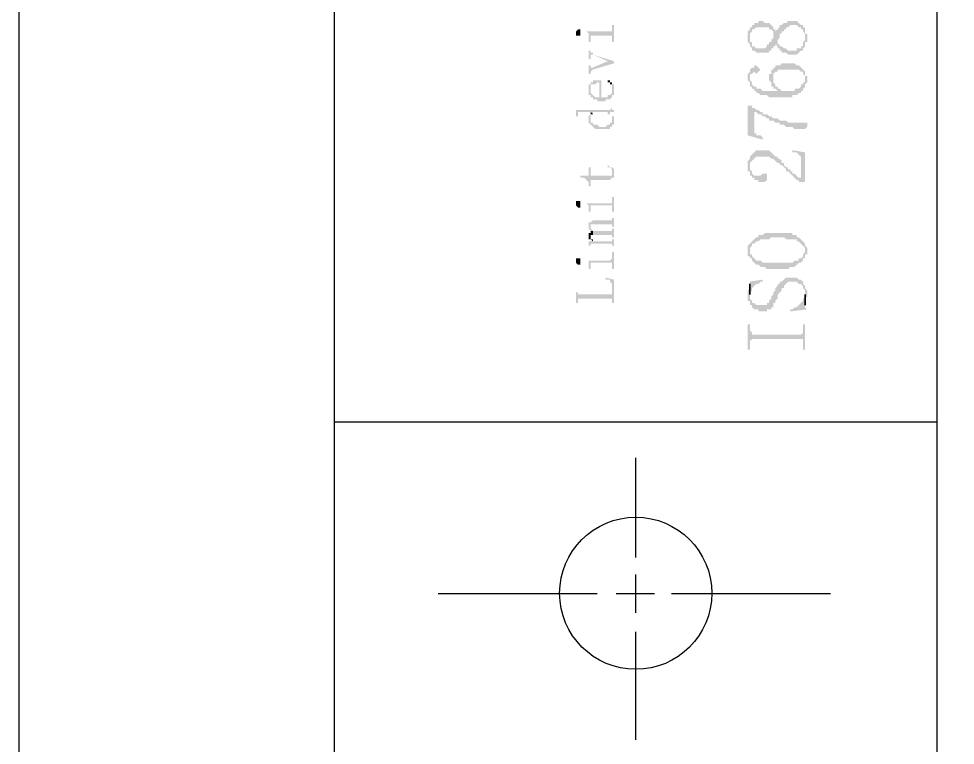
# Model space of a CAD drawing. Header units: millimetres. Extents: x 7018 to 13530, y 4187 to 5692.
# Drawn here: x 10775.36 to 10795.28, y 5137.25 to 5152.71 of the extents above; entities that cross this region are included whole.
import ezdxf

# ---------------------------------------------------------------- set-up
doc = ezdxf.new("R2010")
doc.units = ezdxf.units.MM

msp = doc.modelspace()

# ---------------------------------------------------------------- hatches: boundary and pattern name
at = {"transparency": 33554559}
for points in [[(10790.867, 5152.305), (10790.867, 5152.215), (10790.913, 5152.169), (10790.913, 5152.124), (10790.913, 5152.124), (10790.958, 5152.079), (10790.958, 5152.034), (10791.003, 5152.034), (10791.048, 5151.989), (10791.319, 5151.989), (10791.319, 5152.034), (10791.364, 5152.034), (10791.364, 5152.079), (10791.409, 5152.079), (10791.409, 5152.124), (10791.454, 5152.124), (10791.454, 5152.169), (10791.454, 5152.169), (10791.499, 5152.124), (10791.499, 5152.26), (10791.499, 5152.26), (10791.544, 5152.305), (10791.544, 5152.395), (10791.59, 5152.395), (10791.59, 5152.44), (10791.635, 5152.44), (10791.635, 5152.485), (10791.68, 5152.485), (10791.68, 5152.53), (10791.725, 5152.53), (10791.77, 5152.576), (10791.905, 5152.576), (10791.951, 5152.53), (10791.996, 5152.53), (10791.996, 5152.485), (10792.041, 5152.485), (10792.041, 5152.44), (10792.041, 5152.44), (10792.086, 5152.395), (10792.086, 5152.124), (10792.086, 5152.215), (10792.131, 5152.215), (10792.131, 5152.395), (10792.086, 5152.395), (10792.086, 5152.53), (10792.041, 5152.53), (10792.041, 5152.576), (10791.996, 5152.576), (10791.951, 5152.621), (10791.951, 5152.621), (10791.905, 5152.666), (10791.725, 5152.666), (10791.68, 5152.621), (10791.635, 5152.621), (10791.59, 5152.576), (10791.544, 5152.576), (10791.544, 5152.53), (10791.499, 5152.485), (10791.499, 5152.485), (10791.454, 5152.44), (10791.454, 5152.485), (10791.409, 5152.395), (10791.409, 5152.35), (10791.409, 5152.305), (10791.364, 5152.26), (10791.364, 5152.215), (10791.319, 5152.215), (10791.319, 5152.169), (10791.274, 5152.169), (10791.274, 5152.124), (10791.228, 5152.079), (10791.048, 5152.079), (10791.003, 5152.124), (10790.958, 5152.124), (10790.958, 5152.215), (10790.913, 5152.215), (10790.913, 5152.485), (10790.913, 5152.485), (10790.867, 5152.44), (10790.867, 5152.35)], [(10790.913, 5152.485), (10790.913, 5152.305), (10790.913, 5152.395), (10790.958, 5152.44), (10790.958, 5152.485), (10791.003, 5152.485), (10791.048, 5152.53), (10791.319, 5152.53), (10791.319, 5152.485), (10791.364, 5152.485), (10791.409, 5152.44), (10791.409, 5152.395), (10791.409, 5152.395), (10791.454, 5152.485), (10791.409, 5152.485), (10791.409, 5152.53), (10791.364, 5152.576), (10791.364, 5152.576), (10791.319, 5152.621), (10791.228, 5152.621), (10791.183, 5152.666), (10791.093, 5152.666), (10791.093, 5152.621), (10791.003, 5152.621), (10791.003, 5152.576), (10790.958, 5152.576), (10790.958, 5152.53), (10790.913, 5152.53)], [(10787.212, 5152.395), (10787.212, 5152.35), (10787.302, 5152.35), (10787.302, 5152.395), (10787.302, 5152.44), (10787.302, 5152.485), (10787.257, 5152.485), (10787.212, 5152.44), (10787.212, 5152.44)], [(10787.437, 5152.44), (10787.437, 5152.44), (10787.482, 5152.395), (10787.482, 5152.35), (10787.482, 5152.305), (10787.482, 5152.215), (10787.528, 5152.215), (10787.528, 5152.35), (10787.979, 5152.35), (10787.979, 5152.215), (10788.024, 5152.215), (10788.024, 5152.576), (10787.979, 5152.576), (10787.979, 5152.485), (10787.979, 5152.44), (10787.934, 5152.44)], [(10791.499, 5152.124), (10791.499, 5152.079), (10791.544, 5152.079), (10791.544, 5152.034), (10791.59, 5152.034), (10791.59, 5151.989), (10791.68, 5151.989), (10791.725, 5151.944), (10791.905, 5151.944), (10791.951, 5151.989), (10791.951, 5151.989), (10791.996, 5152.034), (10792.041, 5152.034), (10792.041, 5152.079), (10792.041, 5152.079), (10792.086, 5152.124), (10792.086, 5152.305), (10792.086, 5152.26), (10792.086, 5152.26), (10792.041, 5152.215), (10792.041, 5152.124), (10791.996, 5152.124), (10791.996, 5152.079), (10791.905, 5152.079), (10791.905, 5152.034), (10791.725, 5152.034), (10791.68, 5152.079), (10791.635, 5152.079), (10791.59, 5152.124), (10791.544, 5152.124), (10791.544, 5152.169), (10791.499, 5152.169), (10791.499, 5152.215)], [(10787.482, 5152.034), (10787.482, 5151.853), (10787.528, 5151.853), (10787.528, 5151.899), (10787.528, 5151.944), (10787.573, 5151.944), (10787.889, 5151.808), (10787.889, 5151.808), (10788.024, 5151.763), (10788.024, 5151.808), (10787.573, 5151.944), (10787.573, 5151.989), (10787.528, 5151.989), (10787.528, 5152.034), (10787.528, 5152.034)], [(10787.482, 5151.718), (10787.482, 5151.538), (10787.528, 5151.538), (10787.528, 5151.583), (10787.528, 5151.583), (10787.573, 5151.628), (10788.024, 5151.763), (10787.889, 5151.808), (10787.573, 5151.673), (10787.528, 5151.673), (10787.528, 5151.718), (10787.528, 5151.718)], [(10790.913, 5151.628), (10790.913, 5151.447), (10790.913, 5151.538), (10790.958, 5151.538), (10791.003, 5151.583), (10791.003, 5151.583), (10791.048, 5151.538), (10791.048, 5151.538), (10791.093, 5151.583), (10791.093, 5151.583), (10791.138, 5151.628), (10791.093, 5151.673), (10791.093, 5151.673), (10791.048, 5151.718), (10791.003, 5151.718), (10791.003, 5151.673), (10790.958, 5151.673)], [(10791.319, 5151.447), (10791.319, 5151.402), (10791.319, 5151.402), (10791.364, 5151.357), (10791.364, 5151.267), (10791.409, 5151.267), (10791.409, 5151.492), (10791.409, 5151.538), (10791.454, 5151.583), (10791.499, 5151.583), (10791.499, 5151.628), (10791.951, 5151.628), (10791.996, 5151.583), (10792.041, 5151.583), (10792.041, 5151.538), (10792.086, 5151.492), (10792.086, 5151.447), (10792.086, 5151.267), (10792.086, 5151.312), (10792.131, 5151.357), (10792.131, 5151.402), (10792.131, 5151.492), (10792.086, 5151.492), (10792.086, 5151.583), (10792.041, 5151.628), (10792.041, 5151.628), (10791.996, 5151.673), (10791.996, 5151.673), (10791.951, 5151.718), (10791.905, 5151.718), (10791.86, 5151.763), (10791.59, 5151.763), (10791.544, 5151.718), (10791.454, 5151.718), (10791.454, 5151.673), (10791.409, 5151.673), (10791.409, 5151.628), (10791.364, 5151.628), (10791.364, 5151.538), (10791.319, 5151.538), (10791.319, 5151.492)], [(10790.867, 5151.492), (10790.867, 5151.402), (10790.867, 5151.402), (10790.913, 5151.357), (10790.913, 5151.267), (10790.958, 5151.267), (10790.958, 5151.222), (10791.003, 5151.222), (10791.003, 5151.176), (10791.048, 5151.176), (10791.048, 5151.131), (10791.093, 5151.131), (10791.138, 5151.086), (10791.274, 5151.086), (10791.319, 5151.041), (10791.815, 5151.041), (10791.815, 5151.086), (10791.905, 5151.086), (10791.951, 5151.131), (10791.996, 5151.131), (10791.996, 5151.176), (10792.041, 5151.176), (10792.041, 5151.222), (10792.086, 5151.267), (10792.086, 5151.447), (10792.086, 5151.357), (10792.041, 5151.357), (10792.041, 5151.312), (10791.996, 5151.312), (10791.996, 5151.267), (10791.951, 5151.222), (10791.86, 5151.222), (10791.86, 5151.176), (10791.59, 5151.176), (10791.544, 5151.222), (10791.499, 5151.176), (10791.183, 5151.176), (10791.138, 5151.222), (10791.048, 5151.222), (10791.048, 5151.267), (10791.003, 5151.267), (10790.958, 5151.312), (10790.958, 5151.357), (10790.913, 5151.402), (10790.913, 5151.447), (10790.913, 5151.628), (10790.913, 5151.583), (10790.867, 5151.538), (10790.867, 5151.538)], [(10787.482, 5151.312), (10787.528, 5151.222), (10787.528, 5151.267), (10787.528, 5151.312), (10787.618, 5151.312), (10787.663, 5151.357), (10787.708, 5151.357), (10787.708, 5150.951), (10787.844, 5150.951), (10787.844, 5150.996), (10787.934, 5150.996), (10787.979, 5151.041), (10787.979, 5151.086), (10788.024, 5151.086), (10788.024, 5151.131), (10788.024, 5151.176), (10788.024, 5151.222), (10788.024, 5151.267), (10788.024, 5151.312), (10787.979, 5151.312), (10787.979, 5151.222), (10787.979, 5151.176), (10787.979, 5151.131), (10787.979, 5151.131), (10787.934, 5151.086), (10787.889, 5151.086), (10787.889, 5151.041), (10787.753, 5151.041), (10787.753, 5151.402), (10787.573, 5151.402), (10787.573, 5151.357), (10787.528, 5151.357), (10787.528, 5151.312), (10787.528, 5151.312)], [(10787.482, 5151.176), (10787.482, 5151.131), (10787.482, 5151.086), (10787.528, 5151.086), (10787.528, 5151.041), (10787.573, 5151.041), (10787.573, 5150.996), (10787.663, 5150.996), (10787.663, 5150.951), (10787.708, 5150.951), (10787.708, 5151.041), (10787.618, 5151.041), (10787.573, 5151.086), (10787.573, 5151.086), (10787.528, 5151.131), (10787.528, 5151.222), (10787.482, 5151.312), (10787.482, 5151.267), (10787.482, 5151.222)], [(10787.889, 5151.402), (10787.889, 5151.357), (10787.934, 5151.357), (10787.934, 5151.312), (10787.979, 5151.312), (10787.979, 5151.267), (10787.979, 5151.222), (10787.979, 5151.357), (10787.934, 5151.357), (10787.934, 5151.402)], [(10791.409, 5151.267), (10791.409, 5151.222), (10791.454, 5151.222), (10791.499, 5151.176), (10791.499, 5151.176), (10791.544, 5151.222), (10791.499, 5151.222), (10791.499, 5151.267), (10791.454, 5151.267), (10791.454, 5151.312), (10791.454, 5151.312), (10791.409, 5151.357), (10791.409, 5151.447)], [(10787.167, 5150.77), (10787.212, 5150.77), (10787.212, 5150.725), (10787.212, 5150.635), (10787.257, 5150.635), (10787.257, 5150.68), (10787.257, 5150.725), (10787.528, 5150.725), (10787.573, 5150.68), (10787.573, 5150.725), (10787.889, 5150.725), (10787.889, 5150.68), (10787.934, 5150.68), (10787.934, 5150.725), (10788.024, 5150.725), (10788.024, 5150.77), (10787.979, 5150.77), (10787.979, 5150.815), (10787.979, 5150.861), (10787.979, 5150.815), (10787.979, 5150.815), (10787.934, 5150.77), (10787.934, 5150.77)], [(10790.867, 5150.861), (10790.867, 5150.229), (10791.183, 5150.138), (10791.183, 5150.184), (10791.183, 5150.184), (10791.138, 5150.229), (10791.048, 5150.229), (10791.048, 5150.274), (10791.003, 5150.274), (10791.003, 5150.725), (10790.958, 5150.815), (10790.958, 5150.861)], [(10787.482, 5150.59), (10787.482, 5150.545), (10787.482, 5150.499), (10787.482, 5150.499), (10787.528, 5150.454), (10787.528, 5150.454), (10787.573, 5150.409), (10787.573, 5150.409), (10787.618, 5150.364), (10787.934, 5150.364), (10787.934, 5150.409), (10787.979, 5150.409), (10787.979, 5150.59), (10787.979, 5150.545), (10787.979, 5150.499), (10787.934, 5150.499), (10787.934, 5150.454), (10787.889, 5150.454), (10787.844, 5150.409), (10787.708, 5150.409), (10787.663, 5150.454), (10787.573, 5150.454), (10787.573, 5150.499), (10787.528, 5150.499), (10787.528, 5150.545), (10787.528, 5150.68), (10787.482, 5150.635)], [(10787.528, 5150.68), (10787.528, 5150.59), (10787.528, 5150.635), (10787.528, 5150.68), (10787.573, 5150.68), (10787.528, 5150.725)], [(10787.934, 5150.68), (10787.979, 5150.68), (10787.979, 5150.635), (10787.979, 5150.59), (10787.979, 5150.454), (10788.024, 5150.454), (10788.024, 5150.499), (10788.024, 5150.545), (10788.024, 5150.59), (10788.024, 5150.635), (10787.979, 5150.635), (10787.979, 5150.68), (10787.934, 5150.68), (10787.934, 5150.725)], [(10790.958, 5150.815), (10791.003, 5150.725), (10791.048, 5150.725), (10791.093, 5150.68), (10791.138, 5150.68), (10791.183, 5150.635), (10791.228, 5150.635), (10791.274, 5150.59), (10791.319, 5150.59), (10791.319, 5150.545), (10791.409, 5150.545), (10791.454, 5150.499), (10791.544, 5150.499), (10791.544, 5150.454), (10791.635, 5150.454), (10791.68, 5150.409), (10791.815, 5150.409), (10791.86, 5150.364), (10792.086, 5150.364), (10792.131, 5150.409), (10792.131, 5150.499), (10791.725, 5150.499), (10791.68, 5150.545), (10791.544, 5150.545), (10791.499, 5150.59), (10791.409, 5150.59), (10791.364, 5150.635), (10791.319, 5150.635), (10791.274, 5150.68), (10791.183, 5150.68), (10791.183, 5150.725), (10791.138, 5150.725), (10791.093, 5150.77), (10791.048, 5150.77), (10791.003, 5150.815)], [(10790.867, 5149.597), (10790.867, 5149.461), (10790.913, 5149.461), (10790.913, 5149.416), (10790.913, 5149.597), (10790.913, 5149.642), (10790.958, 5149.687), (10790.958, 5149.687), (10791.003, 5149.732), (10791.003, 5149.732), (10791.048, 5149.777), (10791.319, 5149.777), (10791.364, 5149.732), (10791.409, 5149.732), (10791.454, 5149.687), (10791.454, 5149.687), (10791.499, 5149.642), (10791.544, 5149.642), (10791.544, 5149.597), (10791.59, 5149.597), (10791.635, 5149.552), (10791.635, 5149.552), (10791.68, 5149.507), (10791.68, 5149.461), (10791.725, 5149.461), (10791.77, 5149.416), (10791.77, 5149.416), (10791.815, 5149.371), (10791.815, 5149.371), (10791.86, 5149.326), (10791.86, 5149.326), (10791.905, 5149.281), (10791.951, 5149.281), (10791.951, 5149.236), (10791.996, 5149.236), (10791.996, 5149.326), (10791.951, 5149.326), (10791.905, 5149.371), (10791.86, 5149.416), (10791.815, 5149.416), (10791.815, 5149.461), (10791.77, 5149.461), (10791.77, 5149.507), (10791.725, 5149.507), (10791.725, 5149.552), (10791.68, 5149.552), (10791.635, 5149.597), (10791.635, 5149.642), (10791.59, 5149.642), (10791.59, 5149.687), (10791.544, 5149.732), (10791.499, 5149.732), (10791.499, 5149.777), (10791.454, 5149.777), (10791.409, 5149.823), (10791.409, 5149.823), (10791.364, 5149.868), (10791.364, 5149.868), (10791.319, 5149.913), (10791.048, 5149.913), (10791.003, 5149.868), (10791.003, 5149.868), (10790.958, 5149.823), (10790.958, 5149.823), (10790.913, 5149.777), (10790.913, 5149.732), (10790.867, 5149.687), (10790.867, 5149.642), (10790.867, 5149.642)], [(10791.815, 5149.913), (10791.815, 5149.868), (10791.905, 5149.868), (10791.951, 5149.823), (10791.951, 5149.823), (10791.996, 5149.777), (10791.996, 5149.236), (10792.086, 5149.236), (10792.086, 5149.868)], [(10787.302, 5149.371), (10787.302, 5149.326), (10787.392, 5149.326), (10787.437, 5149.281), (10787.437, 5149.281), (10787.482, 5149.236), (10787.482, 5149.191), (10787.482, 5149.146), (10787.528, 5149.146), (10787.528, 5149.281), (10787.934, 5149.281), (10787.979, 5149.326), (10788.024, 5149.326), (10787.979, 5149.461), (10787.979, 5149.416), (10787.979, 5149.371), (10787.528, 5149.371), (10787.528, 5149.552), (10787.482, 5149.552), (10787.482, 5149.371)], [(10787.889, 5149.552), (10787.934, 5149.552), (10787.979, 5149.507), (10787.979, 5149.461), (10787.979, 5149.461), (10788.024, 5149.326), (10788.024, 5149.371), (10788.024, 5149.416), (10788.024, 5149.461), (10788.024, 5149.507), (10788.024, 5149.507), (10787.979, 5149.552), (10787.934, 5149.552), (10787.889, 5149.597), (10787.889, 5149.597)], [(10790.913, 5149.416), (10790.913, 5149.371), (10790.958, 5149.371), (10790.958, 5149.326), (10791.003, 5149.326), (10791.003, 5149.281), (10791.093, 5149.281), (10791.093, 5149.236), (10791.228, 5149.236), (10791.274, 5149.281), (10791.274, 5149.371), (10791.274, 5149.416), (10791.183, 5149.416), (10791.138, 5149.371), (10791.003, 5149.371), (10790.958, 5149.416), (10790.958, 5149.461), (10790.913, 5149.507), (10790.913, 5149.552)], [(10787.437, 5148.784), (10787.437, 5148.784), (10787.482, 5148.739), (10787.482, 5148.694), (10787.482, 5148.649), (10787.482, 5148.604), (10787.528, 5148.604), (10787.528, 5148.694), (10787.528, 5148.739), (10787.979, 5148.739), (10787.979, 5148.694), (10787.979, 5148.604), (10788.024, 5148.604), (10788.024, 5148.92), (10787.979, 5148.92), (10787.979, 5148.83), (10787.979, 5148.784), (10787.934, 5148.784)], [(10787.212, 5148.784), (10787.212, 5148.739), (10787.212, 5148.739), (10787.257, 5148.694), (10787.302, 5148.694), (10787.302, 5148.739), (10787.302, 5148.784), (10787.302, 5148.83), (10787.212, 5148.83)], [(10787.482, 5148.288), (10787.482, 5148.243), (10787.482, 5148.243), (10787.528, 5148.198), (10787.573, 5148.198), (10787.573, 5148.107), (10787.979, 5148.107), (10787.979, 5148.062), (10788.024, 5148.062), (10788.024, 5148.243), (10787.979, 5148.243), (10787.979, 5148.198), (10787.573, 5148.198), (10787.528, 5148.243), (10787.528, 5148.288), (10787.528, 5148.378), (10787.482, 5148.378), (10787.482, 5148.333)], [(10787.528, 5148.378), (10787.528, 5148.288), (10787.528, 5148.333), (10787.979, 5148.333), (10787.979, 5148.288), (10788.024, 5148.288), (10788.024, 5148.469), (10787.979, 5148.469), (10787.979, 5148.423), (10787.573, 5148.423)], [(10787.482, 5148.107), (10787.482, 5148.062), (10787.482, 5148.017), (10787.528, 5148.017), (10787.528, 5148.107), (10787.573, 5148.107), (10787.573, 5148.198), (10787.528, 5148.198), (10787.528, 5148.153), (10787.482, 5148.153)], [(10790.913, 5147.927), (10790.913, 5147.792), (10790.913, 5147.837), (10790.913, 5147.837), (10790.958, 5147.882), (10790.958, 5147.927), (10791.003, 5147.927), (10791.048, 5147.972), (10791.093, 5147.972), (10791.138, 5148.017), (10791.319, 5148.017), (10791.364, 5148.062), (10791.635, 5148.062), (10791.68, 5148.017), (10791.905, 5148.017), (10791.905, 5147.972), (10791.951, 5147.972), (10791.996, 5147.927), (10791.996, 5147.927), (10792.041, 5147.882), (10792.041, 5147.882), (10792.086, 5147.837), (10792.086, 5147.792), (10792.086, 5147.927), (10792.041, 5147.972), (10792.041, 5147.972), (10791.996, 5148.017), (10791.996, 5148.017), (10791.951, 5148.062), (10791.905, 5148.062), (10791.905, 5148.107), (10791.815, 5148.107), (10791.815, 5148.153), (10791.228, 5148.153), (10791.183, 5148.107), (10791.093, 5148.107), (10791.093, 5148.062), (10791.048, 5148.062), (10791.003, 5148.017), (10791.003, 5148.017), (10790.958, 5147.972), (10790.958, 5147.972)], [(10787.482, 5147.972), (10787.482, 5147.927), (10787.482, 5147.882), (10787.528, 5147.882), (10787.528, 5147.927), (10787.979, 5147.927), (10787.979, 5147.882), (10788.024, 5147.882), (10788.024, 5148.017), (10787.979, 5148.017), (10787.979, 5147.972), (10787.573, 5147.972), (10787.573, 5148.017), (10787.573, 5147.972)], [(10787.528, 5148.017), (10787.528, 5148.017), (10787.573, 5147.972), (10787.573, 5148.017), (10787.528, 5148.017), (10787.528, 5148.062), (10787.528, 5148.062)], [(10790.867, 5147.792), (10790.867, 5147.656), (10790.913, 5147.656), (10790.913, 5147.611), (10790.958, 5147.611), (10790.958, 5147.566), (10791.003, 5147.521), (10791.003, 5147.521), (10791.048, 5147.476), (10791.093, 5147.476), (10791.138, 5147.431), (10791.228, 5147.431), (10791.274, 5147.385), (10791.725, 5147.385), (10791.77, 5147.431), (10791.86, 5147.431), (10791.905, 5147.476), (10791.905, 5147.476), (10791.951, 5147.521), (10791.996, 5147.521), (10792.041, 5147.566), (10792.041, 5147.611), (10792.086, 5147.611), (10792.086, 5147.701), (10792.131, 5147.701), (10792.131, 5147.792), (10792.131, 5147.837), (10792.086, 5147.882), (10792.086, 5147.927), (10792.086, 5147.792), (10792.086, 5147.746), (10792.041, 5147.701), (10792.041, 5147.656), (10791.996, 5147.611), (10791.951, 5147.611), (10791.951, 5147.566), (10791.86, 5147.566), (10791.815, 5147.521), (10791.183, 5147.521), (10791.138, 5147.566), (10791.048, 5147.566), (10791.003, 5147.611), (10791.003, 5147.611), (10790.958, 5147.656), (10790.958, 5147.701), (10790.913, 5147.701), (10790.913, 5147.927), (10790.913, 5147.927), (10790.867, 5147.882)], [(10787.437, 5147.566), (10787.482, 5147.566), (10787.482, 5147.521), (10787.482, 5147.476), (10787.482, 5147.431), (10787.482, 5147.385), (10787.528, 5147.385), (10787.528, 5147.476), (10787.528, 5147.521), (10787.979, 5147.521), (10787.979, 5147.385), (10788.024, 5147.385), (10788.024, 5147.746), (10787.979, 5147.746), (10787.979, 5147.611), (10787.979, 5147.611), (10787.934, 5147.566)], [(10787.212, 5147.566), (10787.212, 5147.521), (10787.212, 5147.521), (10787.257, 5147.476), (10787.302, 5147.476), (10787.302, 5147.521), (10787.302, 5147.566), (10787.302, 5147.611), (10787.212, 5147.611)], [(10787.844, 5147.205), (10787.844, 5147.16), (10787.934, 5147.16), (10787.934, 5147.115), (10787.934, 5147.115), (10787.979, 5147.069), (10787.979, 5146.663), (10788.024, 5146.663), (10788.024, 5147.16)], [(10790.867, 5146.844), (10790.867, 5146.708), (10790.913, 5146.708), (10790.913, 5146.618), (10790.958, 5146.618), (10790.958, 5146.573), (10790.958, 5146.573), (10791.003, 5146.528), (10791.093, 5146.528), (10791.093, 5146.483), (10791.274, 5146.483), (10791.274, 5146.528), (10791.364, 5146.528), (10791.364, 5146.573), (10791.409, 5146.573), (10791.409, 5146.663), (10791.454, 5146.663), (10791.454, 5146.708), (10791.499, 5146.754), (10791.499, 5146.844), (10791.544, 5146.889), (10791.544, 5146.889), (10791.59, 5146.934), (10791.59, 5146.979), (10791.635, 5146.979), (10791.635, 5147.024), (10791.635, 5147.024), (10791.68, 5147.069), (10791.68, 5147.069), (10791.725, 5147.115), (10791.905, 5147.115), (10791.951, 5147.069), (10791.996, 5147.069), (10792.041, 5147.024), (10792.041, 5146.979), (10792.086, 5146.934), (10792.086, 5146.708), (10792.086, 5146.754), (10792.131, 5146.799), (10792.131, 5146.844), (10792.131, 5146.934), (10792.086, 5146.979), (10792.086, 5147.024), (10792.086, 5147.024), (10792.041, 5147.069), (10792.041, 5147.115), (10792.041, 5147.115), (10791.996, 5147.16), (10791.951, 5147.16), (10791.905, 5147.205), (10791.68, 5147.205), (10791.635, 5147.16), (10791.635, 5147.16), (10791.59, 5147.115), (10791.544, 5147.115), (10791.544, 5147.069), (10791.499, 5147.069), (10791.499, 5147.024), (10791.454, 5146.979), (10791.454, 5146.934), (10791.409, 5146.889), (10791.409, 5146.844), (10791.364, 5146.799), (10791.364, 5146.754), (10791.319, 5146.708), (10791.319, 5146.663), (10791.274, 5146.663), (10791.274, 5146.618), (10791.048, 5146.618), (10791.003, 5146.663), (10790.958, 5146.663), (10790.958, 5146.708), (10790.958, 5146.708), (10790.913, 5146.754), (10790.913, 5147.024), (10790.913, 5146.979), (10790.867, 5146.934), (10790.867, 5146.889), (10790.867, 5146.889)], [(10790.867, 5147.115), (10790.913, 5147.115), (10790.913, 5146.889), (10790.958, 5146.934), (10790.958, 5146.979), (10790.958, 5146.979), (10791.003, 5147.024), (10791.003, 5147.024), (10791.048, 5147.069), (10791.093, 5147.069), (10791.138, 5147.115), (10791.183, 5147.115), (10791.183, 5147.16)], [(10787.212, 5146.889), (10787.212, 5146.663), (10787.257, 5146.663), (10787.257, 5146.708), (10787.257, 5146.754), (10787.979, 5146.754), (10787.979, 5146.708), (10787.979, 5146.889), (10787.979, 5146.844), (10787.257, 5146.844), (10787.257, 5146.889), (10787.257, 5146.889)], [(10791.77, 5146.528), (10791.77, 5146.483), (10792.131, 5146.528), (10792.086, 5146.573), (10792.086, 5146.618), (10792.086, 5146.799), (10792.041, 5146.754), (10792.041, 5146.708), (10792.041, 5146.708), (10791.996, 5146.663), (10791.996, 5146.663), (10791.951, 5146.618), (10791.951, 5146.618), (10791.905, 5146.573), (10791.86, 5146.573), (10791.815, 5146.528)], [(10790.867, 5146.212), (10790.867, 5145.67), (10790.913, 5145.67), (10790.913, 5145.851), (10790.958, 5145.896), (10792.041, 5145.896), (10792.041, 5145.67), (10792.086, 5145.67), (10792.086, 5146.212), (10792.041, 5146.212), (10792.041, 5146.077), (10792.041, 5146.031), (10792.041, 5146.031), (10791.996, 5145.986), (10790.958, 5145.986), (10790.958, 5146.031), (10790.958, 5146.031), (10790.913, 5146.077), (10790.913, 5146.212)]]:
    msp.add_hatch(color=256, dxfattribs=at).paths.add_polyline_path(points)

# ---------------------------------------------------------------- linework, layer by layer
msp.add_line((10782.067, 5242.873), (10782.067, 4956.132))
for points in [[(11195.36, 4951.873), (11195.36, 5248.873), (10775.36, 5248.873), (10775.36, 4951.873)], [(10790.913, 5147.024), (10790.913, 5146.844), (10790.913, 5146.889), (10790.913, 5147.069), (10790.913, 5147.069)], [(10792.086, 5146.799), (10792.086, 5146.618), (10792.086, 5146.844), (10792.086, 5146.844)]]:
    msp.add_lwpolyline(points, close=True)
for points in [[(10794.884, 5242.873), (10794.884, 4956.132)], [(10782.067, 5144.136), (10794.884, 5144.136)], [(10788.475, 5143.369), (10788.475, 5141.247)], [(10788.475, 5140.886), (10788.475, 5140.074)], [(10784.278, 5140.48), (10787.663, 5140.48)], [(10788.069, 5140.48), (10788.882, 5140.48)], [(10789.243, 5140.48), (10792.628, 5140.48)], [(10788.475, 5139.668), (10788.475, 5137.366)]]:
    msp.add_lwpolyline(points)
msp.add_circle((10788.483, 5140.487), 1.618)

doc.saveas('drawing.dxf')
